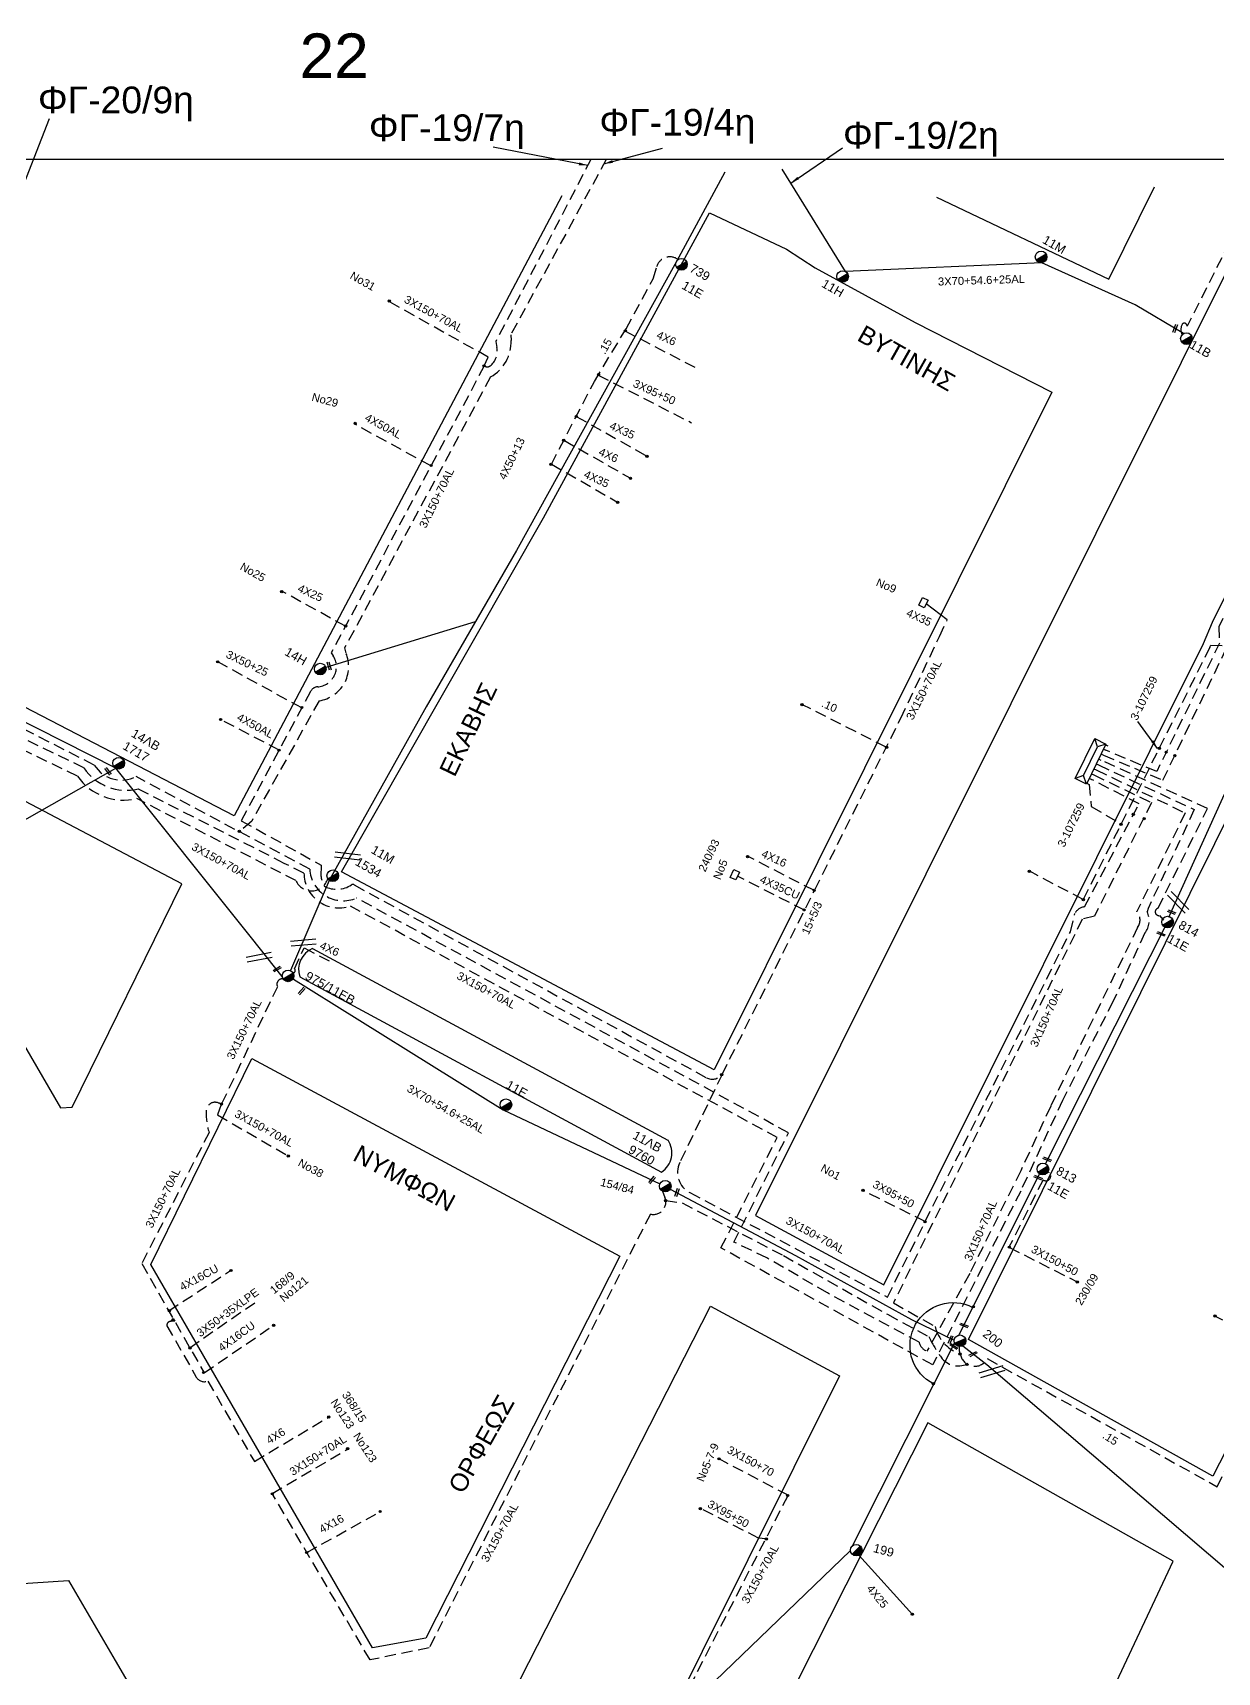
# Model space of a CAD drawing. Header units: millimetres. Extents: x 2087 to 5289, y 222 to 1137.
# Drawn here: x 2662.3 to 2795.5, y 619.2 to 803.6 of the extents above; entities that cross this region are included whole.
import ezdxf

# ---------------------------------------------------------------- set-up
doc = ezdxf.new("R2010")
doc.units = ezdxf.units.MM
doc.linetypes.add('DASHED', pattern=[19.05, 12.7, -6.35])
for name, color, linetype in [('Pillar OTE', 7, 'Continuous'), ('Άγνωστα', 7, 'Continuous'), ('Γυμνά εναέρια ΧΤ (3Φ)   4x35CU', 7, 'Continuous'), ('Γυμνά εναέρια ΧΤ και ΦΟΠ (3Φ)   4x50+16AL', 7, 'Continuous'), ('Εναέρια παροχή ΧΤ 4x16', 7, 'SYN_LINE'), ('Επιγραφές - Σχήματα', 7, 'Continuous'), ('Επιτοίχιο Κουτί', 7, 'Continuous'), ('Καλωδια ΧΤ    3Χ95+50', 7, 'DASHED'), ('Καλώδια ΧΤ   3x150+50CU', 7, 'DASHED'), ('Καλώδια ΧΤ   3x150+70 XLPE', 7, 'DASHED'), ('Καλώδια ΧΤ   3x150+70AL', 7, 'DASHED'), ('Καλώδια ΧΤ   3x150AL+50CU', 7, 'DASHED'), ('Καλώδια ΧΤ   4x50AL', 7, 'DASHED'), ('Μηχανική τομή', 7, 'Continuous'), ('Στύλος ΦΜ', 7, 'Continuous'), ('Στύλος ΦΜ @ 1', 7, 'Continuous'), ('Συνδέσεις', 7, 'Continuous'), ('Συνεστραμμένα ΧΤ   3x70+54.6+25 AL', 7, 'SYN_LINE'), ('Τομή', 7, 'Continuous'), ('Υποσταθμός πόλεως', 7, 'Continuous'), ('Υπόβαθρο ΔΕΗ', 7, 'Continuous'), ('Υπόγεια Καλώδια Δικτύου ΧΤ   .10', 7, 'DASHED'), ('Υπόγεια καλώδια Παροχών ΧΤ   .15', 7, 'DASHED'), ('Υπόγεια καλώδια Παροχών ΧΤ   4x16CU', 7, 'DASHED'), ('Υπόγεια καλώδια Παροχών ΧΤ   4x25', 7, 'DASHED'), ('Υπόγεια καλώδια Παροχών ΧΤ   4x6', 7, 'DASHED'), ('Υπόγειο καλώδιο Μέσης Τάσης 20KV', 7, 'Continuous')]:
    doc.layers.add(name, color=color, linetype=linetype)
doc.styles.add('arial', font='arial.ttf')
doc.styles.get("Standard").update_dxf_attribs({"font": 'arial.ttf'})
doc.linetypes.add('SYN_LINE', pattern='A,0.5,-0.0001,["/\\/\\/\\/",Standard,S=0.1,R=0,X=0,Y=-0.05],-0.25', length=0.7501)
doc.dimstyles.new('ISO-25', dxfattribs={"dimtxt": 2.5, "dimasz": 2.5, "dimexe": 1.25, "dimexo": 0.625, "dimtad": 1, "dimtxsty": 'Standard', "dimcen": 2.5, "dimadec": 0, "dimazin": 0, "dimtfac": 1, "dimtmove": 0, "dimatfit": 3, "dimfxl": 1, "dimarcsym": 0})

# ---------------------------------------------------------------- blocks, each defined once
blk = doc.blocks.new('ΤΟΜΗ')
at = {"layer": 'Τομή', "ltscale": 40}
for p, q in [((-5.68, 0), (5.68, 0)), ((5.68, -2.33), (-5.68, -2.33))]:
    blk.add_line(p, q, dxfattribs=at)
blk = doc.blocks.new('ΜΗΧΑΝΙΚΗ ΤΟΜΗ')
at = {"layer": 'Μηχανική τομή', "ltscale": 40}
for p, q in [((-1.89, 0.78), (1.89, 0.78)), ((1.89, 0), (-1.89, 0))]:
    blk.add_line(p, q, dxfattribs=at)
blk = doc.blocks.new('ΥΠΑΡΧΩΝ ΤΣΙΜΕΝΤΕΝΙΟΣ ΣΤΥΛΟΣ')
at = {"layer": 'Στύλος ΦΜ'}
blk.add_hatch(color=7, dxfattribs=at).paths.add_polyline_path([(-1.29, -2.28, 0.574793), (2.62, 0, 0.268822), (1.3, 2.27)])
at = {"layer": 'Στύλος ΦΜ', "color": 7}
blk.add_line((-1.29, -2.28), (1.3, 2.27), dxfattribs=at)
blk.add_circle((0, 0), 2.62, dxfattribs=at)
at = {"layer": 'Στύλος ΦΜ', "flags": 4}
for tag, p in [('ΑΡΙΘΜΟΣ', (-4.68, 8.05)), ('ΤΥΠΟΣ', (-4.91, 3.03))]:
    blk.add_attdef(tag, p, '', height=4, dxfattribs=at)
blk = doc.blocks.new('_ΣΥΝΔΕΣΗ')
at = {"layer": 'Συνδέσεις', "linetype": 'SYN_LINE', "ltscale": 40}
blk.add_hatch(color=256, dxfattribs=at).paths.add_polyline_path([(0.5, -0.01, 1), (-0.5, -0.01, 1)])
at = {"layer": 'Συνδέσεις'}
blk.add_circle((0, -0.01), 0.5, dxfattribs=at)
blk = doc.blocks.new('ΕΠΙΤΟΙΧΙΟ ΚΟΥΤΙ')
at = {"layer": 'Επιτοίχιο Κουτί', "ltscale": 40}
blk.add_lwpolyline([(-2.06, 1.35), (1.86, 1.35), (1.86, -1.39), (-2.06, -1.39)], close=True, dxfattribs=at)
blk = doc.blocks.new('ΥΠΟΣΤΑΘΜΟΣ ΠΟΛΕΩΣ 9 ΑΝΑΧΩΡΗΣΕΩΝ')
at = {"layer": 'Υποσταθμός πόλεως', "ltscale": 40}
for p, q in [((-9.63, -2.82), (-9.63, -4)), ((-7.12, -2.82), (-7.12, -4)), ((-4.84, -2.82), (-4.84, -4)), ((-2.36, -2.82), (-2.36, -4)), ((0.09, -2.82), (0.09, -4)), ((2.55, -2.82), (2.55, -4)), ((5.02, -2.82), (5.02, -4)), ((7.48, -2.82), (7.48, -4)), ((9.61, -2.82), (9.61, -4))]:
    blk.add_line(p, q, dxfattribs=at)
blk.add_lwpolyline([(-10.02, 2.82), (10.02, 2.82), (10.02, -2.82), (-10.02, -2.82)], close=True, dxfattribs=at)
for points in [[(-7.21, 0), (-10.02, 2.82)], [(-10.02, -2.82), (-7.21, 0)], [(-7.21, 0), (7.21, 0)], [(7.21, 0), (10.02, 2.82)], [(10.02, -2.82), (7.21, 0)]]:
    blk.add_lwpolyline(points, dxfattribs=at)
at = {"layer": 'Υποσταθμός πόλεως', "linetype": 'SYN_LINE', "ltscale": 40, "flags": 1}
for tag, p in [('ΜΕΤΑΣΧΗΜΑΤΙΣΜΟΣ', (10.79, 1.71)), ('ΙΣΧΥΣ', (10.77, -1.08)), ('ΑΡΙΘΜΟΣ', (10.89, -3.8))]:
    blk.add_attdef(tag, p, '', height=1.8, dxfattribs=at)

msp = doc.modelspace()

# ---------------------------------------------------------------- hatches: boundary and pattern name
at = {"layer": 'Pillar OTE', "ltscale": 40}
h = msp.add_hatch(color=256, dxfattribs=at)
h.dxf.hatch_style = 1
h.paths.add_polyline_path([(2678.1, 658.98), (2677.86, 658.64), (2678.28, 658.67)])

# ---------------------------------------------------------------- linework, layer by layer
msp.add_lwpolyline([(2678.28, 658.67), (2677.86, 658.64), (2678.1, 658.98), (2678.28, 658.67)], dxfattribs=at)
at = {"layer": 'Άγνωστα', "color": 6}
msp.add_lwpolyline([(2790.08, 704.11), (2796.15, 717.53), (2801.9, 729.52), (2810.9, 747.17)], dxfattribs=at)
at = {"layer": 'Άγνωστα', "color": 85, "linetype": 'DASHED', "ltscale": 0.1}
for points in [[(2692.57, 727.64), (2683.21, 732.77)], [(2749.11, 704.89), (2741.58, 708.72)]]:
    msp.add_lwpolyline(points, dxfattribs=at)
at = {"layer": 'Άγνωστα', "color": 2}
for points in [[(2776.21, 676.38), (2789.95, 703.56)], [(2766.42, 657.04), (2775.63, 675.35)], [(2763.57, 651.44), (2766, 656.22)]]:
    msp.add_lwpolyline(points, dxfattribs=at)
at = {"layer": 'Άγνωστα', "color": 7}
msp.add_lwpolyline([(2763.65, 651.6), (2763.24, 651.84, -0.95848), (2768.02, 660.23, 0.185194)], format="xyb", dxfattribs=at)
at = {"layer": 'Άγνωστα', "color": 2, "linetype": 'DASHED', "ltscale": 0.1}
msp.add_lwpolyline([(2744.77, 634.21), (2743.93, 634.29), (2737.4, 637.64)], dxfattribs=at)
at = {"layer": 'Γυμνά εναέρια ΧΤ και ΦΟΠ (3Φ)   4x50+16AL', "color": 133}
for points in [[(2690.38, 697.45), (2686.9, 701.78), (2671.65, 720.85), (2624.3, 744.81)], [(2630.61, 698.12), (2644.48, 705.47), (2671.65, 720.85)]]:
    msp.add_lwpolyline(points, dxfattribs=at)
at = {"layer": 'Γυμνά εναέρια ΧΤ και ΦΟΠ (3Φ)   4x50+16AL', "color": 151, "ltscale": 0.1}
msp.add_lwpolyline([(2695.66, 708.24), (2691.3, 698.1)], dxfattribs=at)
at = {"layer": 'Γυμνά εναέρια ΧΤ και ΦΟΠ (3Φ)   4x50+16AL', "color": 2}
for points in [[(2754.5, 633.42), (2763.57, 651.44)], [(2735.98, 615.28), (2754.3, 632.91)]]:
    msp.add_lwpolyline(points, dxfattribs=at)
at = {"layer": 'Εναέρια παροχή ΧΤ 4x16', "color": 85, "linetype": 'DASHED', "ltscale": 0.1}
msp.add_lwpolyline([(2750.22, 707.1), (2742.71, 710.95)], dxfattribs=at)
at = {"layer": 'Επιγραφές - Σχήματα'}
msp.add_lwpolyline([(3200.59, 789.29), (3200.59, 789.29), (2106.58, 789.29), (2106.58, 238.36), (3200.59, 238.29)], dxfattribs=at)
at = {"layer": 'Καλωδια ΧΤ    3Χ95+50', "color": 85, "linetype": 'DASHED', "ltscale": 0.1}
msp.add_lwpolyline([(2762.69, 669.88), (2755.62, 673.4)], dxfattribs=at)
at = {"layer": 'Καλώδια ΧΤ   3x150+50CU', "color": 2, "linetype": 'DASHED', "ltscale": 0.1}
msp.add_lwpolyline([(2789.51, 703.78), (2789.08, 704.28, -0.954482), (2788.88, 705.13), (2794.44, 716.33), (2782.46, 721.77)], format="xyb", dxfattribs=at)
at = {"layer": 'Καλώδια ΧΤ   3x150+70AL', "color": 5, "linetype": 'DASHED', "ltscale": 0.1}
msp.add_lwpolyline([(2695.5, 708.44, -0.700196), (2691.91, 708.22), (2674.02, 717.44, -0.305577), (2667.34, 719.96), (2653.46, 726.7, -0.154103), (2648.54, 729.65), (2624.03, 742.05, -0.437599), (2622.08, 744.17), (2608.17, 750.57, -0.456309), (2605.93, 750.32), (2585.92, 759.52, -0.186026), (2582.51, 761.48), (2573.32, 766.29), (2579.33, 777.41, -0.280642), (2581.59, 781.58), (2586.59, 790.85)], format="xyb", dxfattribs=at)
at = {"layer": 'Καλώδια ΧΤ   3x150+70AL', "color": 27, "ltscale": 0.1}
for points in [[(2726.81, 789.29), (2716.08, 769.6), (2716.11, 768.97, -0.285892), (2713.81, 764.86), (2697.39, 734.39), (2697.54, 733.8, -0.49208), (2694.53, 728.45), (2686.94, 714.91), (2685.53, 713.73)], [(2781.92, 720.67), (2791.92, 715.83), (2786.49, 704.73, -0.354042), (2786.58, 702.95), (2781.53, 692.62), (2776.8, 682.86), (2773.43, 675.58), (2767.69, 664.04), (2762.88, 655.29, -0.228439), (2761.99, 656.32), (2751.69, 661.85), (2744.89, 665.79), (2741.17, 667.57), (2747.31, 679.86), (2698.73, 706.26, -0.518115), (2693.46, 709.5), (2673.94, 719.92, -0.388949), (2669.24, 721.21), (2655.13, 728.4, -0.517607), (2651, 732.1), (2636.95, 739.35), (2640.08, 745.2), (2640.08, 745.2)]]:
    msp.add_lwpolyline(points, format="xyb", dxfattribs=at)
at = {"layer": 'Καλώδια ΧΤ   3x150+70AL', "color": 85, "ltscale": 0.1}
for points in [[(2725.08, 789.29), (2714.39, 768.84), (2714.52, 768.16, -0.279549), (2713.76, 766.1, -0.34906), (2713.1, 766.1, -0.482514)], [(2713.1, 766.1), (2695.89, 733.83), (2696.1, 733.51, -0.573181), (2694.36, 730.01, 0.268625), (2693.56, 729.48), (2685.76, 714.96), (2694.75, 709.96), (2694.77, 709.51, 0.196386), (2695.12, 707.58, 0.269713), (2698.16, 707.74, -0.393635), (2698.47, 707.73), (2738.1, 686.05, 0.372938), (2739.84, 686.43), (2750.27, 707.19), (2759.94, 726.47), (2764.29, 735.67), (2765.17, 737.53)], [(2739.84, 686.43), (2735.09, 676.51, 0.403958), (2736.22, 673.13), (2758.43, 661.38), (2779.01, 702.47), (2779.52, 704.52, -0.259537), (2780.62, 705.27), (2786.74, 716.85), (2781.4, 719.6)]]:
    msp.add_lwpolyline(points, format="xyb", dxfattribs=at)
at = {"layer": 'Καλώδια ΧΤ   3x150+70AL', "color": 30, "ltscale": 0.1}
msp.add_lwpolyline([(2782.73, 722.33), (2789.42, 719.51), (2796.96, 735.15), (2796.76, 736.36), (2803.6, 751.21), (2809.06, 761.62), (2814.62, 772.87), (2818.84, 781.39), (2821.35, 786.7)], dxfattribs=at)
at = {"layer": 'Καλώδια ΧΤ   3x150+70AL', "color": 62, "ltscale": 0.1}
msp.add_lwpolyline([(2820.29, 786.72), (2802.79, 751.41), (2795.71, 736.77), (2795.78, 734.92), (2788.72, 720.48), (2783, 722.88)], dxfattribs=at)
at = {"layer": 'Καλώδια ΧΤ   3x150+70AL', "color": 85, "ltscale": 0.1}
msp.add_lwpolyline([(2713.1, 766.1), (2713.55, 767.08), (2702.5, 773.26)], dxfattribs=at)
at = {"layer": 'Καλώδια ΧΤ   3x150+70AL', "color": 1, "ltscale": 0.1}
msp.add_lwpolyline([(2782.19, 721.22), (2792.95, 716.2), (2787.76, 705.09), (2787.66, 704.69, -0.283324), (2787.4, 702.34), (2783.82, 694.65), (2778.12, 683.51), (2773.43, 673.31), (2763.53, 653.76), (2739.72, 666.92), (2746.05, 679.33), (2698.01, 705.37, -0.515066), (2692.82, 709.07), (2690.6, 710.16), (2674.17, 718.53, -0.309705), (2668.07, 720.89), (2654.07, 727.69, -0.256701), (2649.39, 730.82), (2649.39, 730.82), (2636.24, 737.47, -0.273468), (2634.81, 737.73), (2624.76, 742.82, 0.497257), (2625.7, 747.35)], format="xyb", dxfattribs=at)
at = {"layer": 'Καλώδια ΧΤ   3x150+70AL', "color": 151, "ltscale": 0.1}
for points in [[(2781.65, 720.11), (2788.14, 716.99), (2781.72, 704.23), (2780.35, 703.87), (2759.12, 660.75), (2763.8, 658.07), (2763.9, 657.76, 0.240038), (2766.61, 655.02, 0.161347)], [(2690.48, 697.16, 0.611893), (2689.83, 696.29), (2683.52, 683.05)], [(2683.52, 683.05), (2683.27, 683.18, 0.547726), (2681.83, 682.35, 0.089831), (2682.15, 679.91), (2674.58, 665.16), (2681.58, 652.88)], [(2733.14, 673.29), (2733.42, 672.59, -0.613037), (2731.78, 670.72), (2706.89, 621.94), (2700.25, 620.59), (2689.24, 639.3)], [(2733.51, 672.24), (2735.34, 671.98), (2746.74, 666.07), (2758.45, 659.45), (2763.08, 656.95), (2763.27, 656.59, 0.043307), (2764.48, 654.62, 0.347247), (2767.39, 653.85, 1726.119229)], [(2766.61, 655.02), (2766.73, 654.68, 0.65918), (2769.66, 654.47), (2795.53, 640.06), (2802.9, 655.22), (2795.27, 659.26)]]:
    msp.add_lwpolyline(points, format="xyb", dxfattribs=at)
for points in [[(2683.52, 683.05), (2683.08, 681.87), (2691.1, 677.23)], [(2689.24, 639.3), (2697.77, 644.32)]]:
    msp.add_lwpolyline(points, dxfattribs=at)
at = {"layer": 'Καλώδια ΧΤ   3x150+70AL', "color": 2, "ltscale": 0.1}
msp.add_lwpolyline([(2747.28, 639.1), (2739.44, 643.23)], dxfattribs=at)
msp.add_lwpolyline([(2735.65, 616.02), (2735.9, 616.16, 0.383121), (2736.22, 617.03, -0.193571), (2736.22, 617.61), (2747.28, 639.1)], format="xyb", dxfattribs=at)
at = {"layer": 'Καλώδια ΧΤ   3x150+70AL', "color": 151, "ltscale": 0.1}
msp.add_arc((2767.99, 655.61), 1.5, 171.6665, 203.0256, dxfattribs=at)
at = {"layer": 'Καλώδια ΧΤ   3x150AL+50CU', "color": 30, "linetype": 'DASHED', "ltscale": 0.1}
msp.add_lwpolyline([(2800.32, 786.77), (2792.16, 770.57), (2792.11, 770.71, 0.660331), (2791.57, 770.74, 0.23849), (2791.58, 769.6, -0.0567)], format="xyb", dxfattribs=at)
at = {"layer": 'Καλώδια ΧΤ   3x150AL+50CU', "color": 6, "linetype": 'DASHED', "ltscale": 0.1}
for points in [[(2781.12, 719.04), (2781.37, 716.54), (2784.67, 714.61)], [(2780.45, 706.08), (2774.46, 709.28)]]:
    msp.add_lwpolyline(points, dxfattribs=at)
at = {"layer": 'Καλώδια ΧΤ   3x150AL+50CU', "color": 2, "linetype": 'DASHED', "ltscale": 0.1}
msp.add_lwpolyline([(2776.49, 675.47), (2776.64, 675.4, -0.945162), (2775.94, 674.57), (2772.11, 666.99), (2779.78, 663.09)], format="xyb", dxfattribs=at)
at = {"layer": 'Καλώδια ΧΤ   4x50AL', "color": 85, "ltscale": 0.1}
for points in [[(2707.1, 754.85), (2698.45, 759.59)], [(2690.02, 722.89), (2683.28, 726.41)]]:
    msp.add_lwpolyline(points, dxfattribs=at)
at = {"layer": 'Συνεστραμμένα ΧΤ   3x70+54.6+25 AL', "color": 30, "ltscale": 10}
msp.add_lwpolyline([(2791.74, 769.73), (2786.29, 772.98), (2775.8, 777.69), (2753.73, 776.72), (2746.6, 788.21)], dxfattribs=at)
at = {"layer": 'Συνεστραμμένα ΧΤ   3x70+54.6+25 AL', "color": 151, "linetype": 'SYN_LINE', "ltscale": 10}
msp.add_lwpolyline([(2691.03, 697.5), (2715.21, 682.45), (2732.86, 674.14)], dxfattribs=at)
at = {"layer": 'Συνεστραμμένα ΧΤ   3x70+54.6+25 AL', "color": 173, "ltscale": 10}
msp.add_lwpolyline([(2766.92, 655.9), (2769.63, 653.81), (2784.46, 641.14), (2802.06, 626.12)], dxfattribs=at)
at = {"layer": 'Υπόβαθρο ΔΕΗ'}
for points in [[(2801.03, 785.65), (2743.6, 670.58), (2758.05, 662.77), (2793.99, 734.87), (2794.98, 737.29), (2818.76, 784.97), (2816.77, 785.49)], [(2763.96, 785.08), (2783.34, 775.84), (2788.46, 786.23)], [(2721.82, 785.21), (2684.95, 715.52), (2637.77, 739.99), (2661.46, 784.66)], [(2738.42, 783.31), (2747.07, 779.22), (2750.31, 777.11), (2761.56, 770.98), (2776.93, 763.16), (2750.62, 710.34), (2738.96, 686.96), (2697.05, 709.22), (2719.76, 749.01), (2738.42, 783.31)], [(2828.53, 779.32), (2840.78, 771.65), (2856.21, 762.23), (2838, 725.36), (2833.97, 717.22), (2795.05, 641.25), (2767.56, 656.63), (2828.53, 779.32)], [(2665.43, 682.67), (2666.76, 682.76), (2679.07, 707.86), (2641.66, 727.54), (2639.6, 727.07), (2665.43, 682.67)], [(2693.79, 700.59), (2733.76, 679.03)], [(2692.34, 697.39), (2733.02, 675.45)], [(2706.52, 623.05), (2700.51, 621.96), (2675.58, 665.05), (2686.96, 688.23), (2728.33, 665.99), (2706.52, 623.05)], [(2738.54, 660.38), (2753.03, 652.55), (2722.14, 590.55), (2716.32, 590.5), (2709.37, 603.17), (2738.54, 660.38)], [(2790.56, 631.69), (2763, 647.24), (2726.09, 574.22), (2733.44, 559.58), (2750.75, 551.62), (2757.37, 564.53), (2764.92, 578.9), (2776.1, 600.88), (2790.56, 631.69)], [(2657.71, 628.97), (2666.35, 629.51), (2690.76, 587.67), (2683.5, 574.74), (2642.38, 595.72), (2657.71, 628.97)]]:
    msp.add_lwpolyline(points, dxfattribs=at)
for centre, radius, start, end in [((2694.79, 698.21), 2.58, 112.6725, 198.589), ((2731.63, 677.6), 2.57, 302.8591, 33.7818)]:
    msp.add_arc(centre, radius, start, end, dxfattribs=at)
at = {"layer": 'Υπόγεια Καλώδια Δικτύου ΧΤ   .10', "color": 85, "ltscale": 0.1}
msp.add_lwpolyline([(2758.3, 723.21), (2748.9, 728)], dxfattribs=at)
at = {"layer": 'Υπόγεια καλώδια Παροχών ΧΤ   .15', "color": 30, "ltscale": 0.1}
msp.add_lwpolyline([(2720.65, 755.06), (2725.48, 764.35), (2729.05, 770.26), (2732.1, 775.9), (2732.48, 777.23, -0.507107), (2734.84, 778.1, 1.858663)], format="xyb", dxfattribs=at)
at = {"layer": 'Υπόγεια καλώδια Παροχών ΧΤ   .15', "color": 6, "ltscale": 0.1}
msp.add_lwpolyline([(2794.71, 734.46), (2794.82, 734.68), (2803.18, 734.6), (2809.38, 746.99, -0.306352), (2810.88, 747.83)], format="xyb", dxfattribs=at)
msp.add_lwpolyline([(2794.71, 734.46), (2780.45, 706.08)], dxfattribs=at)
at = {"layer": 'Υπόγεια καλώδια Παροχών ΧΤ   4x16CU', "color": 151, "ltscale": 0.1}
for points in [[(2677.61, 659.85), (2684.68, 664.44)], [(2681.58, 652.88), (2689.45, 658.25)]]:
    msp.add_lwpolyline(points, dxfattribs=at)
at = {"layer": 'Υπόγεια καλώδια Παροχών ΧΤ   4x16CU', "color": 151, "linetype": 'DASHED', "ltscale": 0.1}
msp.add_lwpolyline([(2693.14, 632.67), (2701.39, 637.26)], dxfattribs=at)
at = {"layer": 'Υπόγεια καλώδια Παροχών ΧΤ   4x25', "color": 85, "ltscale": 0.1}
msp.add_lwpolyline([(2697.49, 736.83), (2690.33, 740.77)], dxfattribs=at)
at = {"layer": 'Υπόγεια καλώδια Παροχών ΧΤ   4x25', "color": 2, "linetype": 'SYN_LINE', "ltscale": 10}
msp.add_lwpolyline([(2755.24, 632.35), (2761.25, 625.7)], dxfattribs=at)
at = {"layer": 'Υπόγεια καλώδια Παροχών ΧΤ   4x6', "color": 30, "ltscale": 0.1}
for points in [[(2728.91, 770.04), (2737.27, 765.69)], [(2722.04, 757.74), (2729.54, 753.47)]]:
    msp.add_lwpolyline(points, dxfattribs=at)
at = {"layer": 'Υπόγεια καλώδια Παροχών ΧΤ   4x6', "color": 151, "linetype": 'DASHED', "ltscale": 0.1}
for points in [[(2691.58, 697.87, 0.750553), (2691.76, 698.29), (2692.86, 700.67), (2695.77, 699.13)], [(2677.86, 658.64, 0.51289), (2677.41, 658.17), (2680.71, 652.39, 0.376467), (2682.01, 651.95), (2687.24, 642.91), (2695.61, 647.9)]]:
    msp.add_lwpolyline(points, format="xyb", dxfattribs=at)
at = {"layer": 'Υπόγειο καλώδιο Μέσης Τάσης 20KV', "color": 30}
for points in [[(2740.17, 787.87), (2734.7, 777.85), (2716.73, 745.33), (2706.58, 727.77), (2695.7, 708.32)], [(2712.09, 737.3), (2695.28, 732.2)]]:
    msp.add_lwpolyline(points, dxfattribs=at)
at = {"layer": 'Υπόγειο καλώδιο Μέσης Τάσης 20KV', "color": 30, "linetype": 'DASHED', "ltscale": 0.1}
for points in [[(2725.91, 765.07), (2736.39, 759.71)], [(2723.44, 760.42), (2731.47, 755.91)], [(2720.65, 755.06), (2728.19, 750.71)]]:
    msp.add_lwpolyline(points, dxfattribs=at)
at = {"layer": 'Υπόγειο καλώδιο Μέσης Τάσης 20KV', "color": 85}
msp.add_lwpolyline([(2765.17, 737.53), (2762.8, 739.35)], dxfattribs=at)
at = {"layer": 'Υπόγειο καλώδιο Μέσης Τάσης 20KV', "color": 62, "linetype": 'SYN_LINE', "ltscale": 10}
msp.add_lwpolyline([(2734.02, 673.53), (2748.11, 666.06), (2761.16, 658.85), (2765.95, 656.56)], dxfattribs=at)
at = {"layer": 'Υπόγειο καλώδιο Μέσης Τάσης 20KV', "color": 151, "linetype": 'DASHED', "ltscale": 0.1}
msp.add_lwpolyline([(2679.97, 655.7), (2687.66, 661.02)], dxfattribs=at)

# ---------------------------------------------------------------- block references
at = {"layer": 'Επιτοίχιο Κουτί', "xscale": 0.2499999999998876, "yscale": 0.2499999999998876, "zscale": 0.2499999999998876, "rotation": 64.79345250188207}
for p in [(2762.49, 739.5), (2741.28, 708.91)]:
    msp.add_blockref('ΕΠΙΤΟΙΧΙΟ ΚΟΥΤΙ', p, dxfattribs=at)
at = {"layer": 'Μηχανική τομή'}
for p, xscale, yscale, zscale, rotation in [((2790.71, 770.34), 0.2499999999999994, 0.2499999999999994, 0.2499999999999994, 248.706361095047), ((2695.57, 732.32), 0.2499999999999994, 0.2499999999999994, 0.2499999999999994, 287.0660809887005), ((2670.69, 720.46), 0.2499999999999993, 0.2499999999999993, 0.2499999999999993, 305.8903610881165), ((2790.44, 704.77), 0.2499999999999994, 0.2499999999999994, 0.2499999999999994, 158.706361095047), ((2789.25, 702.31), 0.2499999999999994, 0.2499999999999994, 0.2499999999999994, 158.706361095047), ((2689.75, 698.36), 0.2499999999999994, 0.2499999999999994, 0.2499999999999994, 210.2085646928509), ((2692.49, 695.87), 0.2499999999999994, 0.2499999999999994, 0.2499999999999994, 228.5542160252071), ((2776.44, 676.96), 0.2499999999999993, 0.2499999999999993, 0.2499999999999993, 157.1950295817195), ((2731.9, 674.62), 0.2499999999999994, 0.2499999999999994, 0.2499999999999994, 228.5542160252071), ((2775.43, 674.91), 0.2499999999999993, 0.2499999999999993, 0.2499999999999993, 157.1950295817195), ((2734.68, 673.19), 0.2499999999999994, 0.2499999999999994, 0.2499999999999994, 249.6619914202982), ((2767.11, 658.29), 0.2499999999999993, 0.2499999999999993, 0.2499999999999993, 157.1950295817195), ((2765.46, 656.63), 0.2499999999999994, 0.2499999999999994, 0.2499999999999994, 248.706361095047), ((2765.84, 655.75), 0.2499999999999994, 0.2499999999999994, 0.2499999999999994, 325.3610260370709), ((2768.03, 655.07), 0.2499999999999994, 0.2499999999999994, 0.2499999999999994, 206.3892905738063)]:
    msp.add_blockref('ΜΗΧΑΝΙΚΗ ΤΟΜΗ', p, dxfattribs=dict(at, xscale=xscale, yscale=yscale, zscale=zscale, rotation=rotation))
at = {"layer": 'Στύλος ΦΜ @ 1', "ltscale": 40}
ref = msp.add_blockref('ΥΠΑΡΧΩΝ ΤΣΙΜΕΝΤΕΝΙΟΣ ΣΤΥΛΟΣ', (2775.72, 778.35), dxfattribs=dict(at, xscale=0.2499999999999999, yscale=0.2499999999999999, zscale=0.2499999999999999, rotation=330.1757056746846))
ref.add_attrib('ΤΥΠΟΣ', '11M', (2775.78, 779.98), dxfattribs={"layer": 'Στύλος ΦΜ', "height": 1, "rotation": 330.1757, "flags": 4})
ref = msp.add_blockref('ΥΠΑΡΧΩΝ ΤΣΙΜΕΝΤΕΝΙΟΣ ΣΤΥΛΟΣ', (2735.27, 777.52), dxfattribs=dict(at, xscale=0.2499999999999999, yscale=0.2499999999999999, zscale=0.2499999999999999, rotation=330.1757056746846))
ref.add_attrib('ΤΥΠΟΣ', '739', (2736.09, 776.76), dxfattribs={"layer": 'Στύλος ΦΜ', "height": 1, "rotation": 330.1757, "flags": 4})
ref.add_attrib('ΑΡΙΘΜΟΣ', '11E', (2735.21, 774.85), dxfattribs={"layer": 'Στύλος ΦΜ', "height": 1, "rotation": 330.1757, "flags": 4})
ref = msp.add_blockref('ΥΠΑΡΧΩΝ ΤΣΙΜΕΝΤΕΝΙΟΣ ΣΤΥΛΟΣ', (2753.4, 776.15), dxfattribs=dict(at, xscale=0.2499999999999999, yscale=0.2499999999999999, zscale=0.2499999999999999, rotation=330.1757056746846))
ref.add_attrib('ΤΥΠΟΣ', '11H', (2750.94, 775.05), dxfattribs={"layer": 'Στύλος ΦΜ', "height": 1, "rotation": 330.1757, "flags": 4})
ref = msp.add_blockref('ΥΠΑΡΧΩΝ ΤΣΙΜΕΝΤΕΝΙΟΣ ΣΤΥΛΟΣ', (2792.07, 769.16), dxfattribs=dict(at, xscale=0.2499999999999999, yscale=0.2499999999999999, zscale=0.2499999999999999, rotation=330.1757056746846))
ref.add_attrib('ΤΥΠΟΣ', '11B', (2792.32, 768.19), dxfattribs={"layer": 'Στύλος ΦΜ', "height": 1, "rotation": 330.1757, "flags": 4})
ref = msp.add_blockref('ΥΠΑΡΧΩΝ ΤΣΙΜΕΝΤΕΝΙΟΣ ΣΤΥΛΟΣ', (2694.65, 732.01), dxfattribs=dict(at, xscale=0.2499999999999999, yscale=0.2499999999999999, zscale=0.2499999999999999, rotation=330.1757056746846))
ref.add_attrib('ΤΥΠΟΣ', '14H', (2690.55, 733.65), dxfattribs={"layer": 'Στύλος ΦΜ', "height": 1, "rotation": 330.1757, "flags": 4})
ref = msp.add_blockref('ΥΠΑΡΧΩΝ ΤΣΙΜΕΝΤΕΝΙΟΣ ΣΤΥΛΟΣ', (2671.98, 721.42), dxfattribs=dict(at, xscale=0.2499999999999999, yscale=0.2499999999999999, zscale=0.2499999999999999, rotation=330.1757056746846))
ref.add_attrib('ΤΥΠΟΣ', '14ΛB', (2673.3, 724.47), dxfattribs={"layer": 'Στύλος ΦΜ', "height": 1, "rotation": 330.1757, "flags": 4})
ref.add_attrib('ΑΡΙΘΜΟΣ', '1717', (2672.34, 723.07), dxfattribs={"layer": 'Στύλος ΦΜ', "height": 1, "rotation": 330.1757, "flags": 4})
ref = msp.add_blockref('ΥΠΑΡΧΩΝ ΤΣΙΜΕΝΤΕΝΙΟΣ ΣΤΥΛΟΣ', (2696.06, 708.77), dxfattribs=dict(at, xscale=0.2499999999999999, yscale=0.2499999999999999, zscale=0.2499999999999999, rotation=330.1757056746846))
ref.add_attrib('ΤΥΠΟΣ', '11Μ', (2700.27, 711.39), dxfattribs={"layer": 'Στύλος ΦΜ', "height": 1, "rotation": 330.1757, "flags": 4})
ref.add_attrib('ΑΡΙΘΜΟΣ', '1534', (2698.48, 710.04), dxfattribs={"layer": 'Στύλος ΦΜ', "height": 1, "rotation": 330.1757, "flags": 4})
ref = msp.add_blockref('ΥΠΑΡΧΩΝ ΤΣΙΜΕΝΤΕΝΙΟΣ ΣΤΥΛΟΣ', (2789.94, 703.56), dxfattribs=dict(at, xscale=0.2499999999999997, yscale=0.2499999999999997, zscale=0.2499999999999997, rotation=331.0369859136696))
ref.add_attrib('ΤΥΠΟΣ', '814', (2791.07, 702.92), dxfattribs={"layer": 'Στύλος ΦΜ', "height": 1, "rotation": 331.037, "flags": 4})
ref.add_attrib('ΑΡΙΘΜΟΣ', '11E', (2789.8, 701.38), dxfattribs={"layer": 'Στύλος ΦΜ', "height": 1, "rotation": 331.037, "flags": 4})
ref = msp.add_blockref('ΥΠΑΡΧΩΝ ΤΣΙΜΕΝΤΕΝΙΟΣ ΣΤΥΛΟΣ', (2691.03, 697.51), dxfattribs=dict(at, xscale=0.2499999999999997, yscale=0.2499999999999997, zscale=0.2499999999999997, rotation=331.0369859136696))
ref.add_attrib('ΑΡΙΘΜΟΣ', '975/11EB', (2692.85, 697.2), dxfattribs={"layer": 'Στύλος ΦΜ', "height": 1, "rotation": 331.037, "flags": 4})
ref = msp.add_blockref('ΥΠΑΡΧΩΝ ΤΣΙΜΕΝΤΕΝΙΟΣ ΣΤΥΛΟΣ', (2715.53, 683.02), dxfattribs=dict(at, xscale=0.2499999999999997, yscale=0.2499999999999997, zscale=0.2499999999999997, rotation=331.0369859136696))
ref.add_attrib('ΑΡΙΘΜΟΣ', '11E', (2715.43, 684.95), dxfattribs={"layer": 'Στύλος ΦΜ', "height": 1, "rotation": 331.037, "flags": 4})
ref = msp.add_blockref('ΥΠΑΡΧΩΝ ΤΣΙΜΕΝΤΕΝΙΟΣ ΣΤΥΛΟΣ', (2733.45, 673.86), dxfattribs=dict(at, xscale=0.2499999999999997, yscale=0.2499999999999997, zscale=0.2499999999999997, rotation=331.0369859136696))
ref.add_attrib('ΤΥΠΟΣ', '11ΛB', (2729.7, 679.27), dxfattribs={"layer": 'Στύλος ΦΜ', "height": 1, "rotation": 331.037, "flags": 4})
ref.add_attrib('ΑΡΙΘΜΟΣ', '9760', (2729.2, 677.68), dxfattribs={"layer": 'Στύλος ΦΜ', "height": 1, "rotation": 331.037, "flags": 4})
ref = msp.add_blockref('ΥΠΑΡΧΩΝ ΤΣΙΜΕΝΤΕΝΙΟΣ ΣΤΥΛΟΣ', (2775.92, 675.79), dxfattribs=dict(at, xscale=0.2499999999999997, yscale=0.2499999999999997, zscale=0.2499999999999997, rotation=331.0369859136696))
ref.add_attrib('ΤΥΠΟΣ', '813', (2777.31, 675.27), dxfattribs={"layer": 'Στύλος ΦΜ', "height": 1, "rotation": 331.037, "flags": 4})
ref.add_attrib('ΑΡΙΘΜΟΣ', '11E', (2776.33, 673.57), dxfattribs={"layer": 'Στύλος ΦΜ', "height": 1, "rotation": 331.037, "flags": 4})
ref = msp.add_blockref('ΥΠΑΡΧΩΝ ΤΣΙΜΕΝΤΕΝΙΟΣ ΣΤΥΛΟΣ', (2766.6, 656.47), dxfattribs=dict(at, xscale=0.2499999999999999, yscale=0.2499999999999999, zscale=0.2499999999999999, rotation=322.0815134333027))
ref.add_attrib('ΤΥΠΟΣ', '200', (2769.07, 657.06), dxfattribs={"layer": 'Στύλος ΦΜ', "height": 1, "rotation": 322.0815, "flags": 4})
ref = msp.add_blockref('ΥΠΑΡΧΩΝ ΤΣΙΜΕΝΤΕΝΙΟΣ ΣΤΥΛΟΣ', (2754.93, 632.93), dxfattribs=dict(at, xscale=0.25, yscale=0.25, zscale=0.25, rotation=344.9460445734524))
ref.add_attrib('ΤΥΠΟΣ', '199', (2756.76, 632.74), dxfattribs={"layer": 'Στύλος ΦΜ', "height": 1, "rotation": 344.946, "flags": 4})
at = {"layer": 'Συνδέσεις', "xscale": 0.25, "yscale": 0.25, "zscale": 0.25}
for p in [(2702.41, 773.39), (2728.95, 770.04), (2713.06, 766.11), (2725.95, 765.13), (2698.58, 759.63), (2723.44, 760.41), (2722.03, 757.74), (2731.39, 755.93), (2707.12, 754.9), (2720.61, 755.04), (2729.54, 753.46), (2728.09, 750.76), (2690.32, 740.71), (2697.52, 736.84), (2683.12, 732.82), (2683.45, 726.34), (2692.58, 727.69), (2748.83, 728), (2690.01, 722.89), (2758.35, 723.22), (2789.02, 723.09), (2789.79, 722.66), (2790.76, 722.28), (2786.09, 715.68), (2787.31, 715.19), (2685.55, 713.76), (2784.72, 714.56), (2742.72, 710.92), (2774.41, 709.26), (2750.2, 707.13), (2780.48, 706.09), (2749.07, 704.93), (2739.79, 686.4), (2683.54, 683.09), (2691.05, 677.26), (2755.69, 673.39), (2733.5, 672.24), (2762.67, 669.85), (2772.15, 667), (2684.61, 664.38), (2779.79, 663.09), (2677.67, 659.86), (2768.09, 660.29), (2689.4, 658.21), (2795.28, 659.26), (2679.99, 655.67), (2766.59, 655), (2681.52, 652.91), (2767.37, 653.82), (2763.61, 651.65), (2695.61, 647.9), (2697.73, 644.34), (2739.5, 643.2), (2689.27, 639.27), (2747.23, 639.08), (2701.39, 637.28), (2737.4, 637.6), (2744.82, 634.18), (2693.13, 632.67), (2761.25, 625.73)]:
    msp.add_blockref('_ΣΥΝΔΕΣΗ', p, dxfattribs=at)
at = {"layer": 'Τομή'}
for p, xscale, yscale, zscale, rotation in [((2697.75, 711.27), 0.2499999999999999, 0.2499999999999999, 0.2499999999999999, 353.1011655766281), ((2791.33, 705.97), 0.2499999999999998, 0.2499999999999998, 0.2499999999999998, 314.4487626476372), ((2692.73, 701.54), 0.2499999999999999, 0.2499999999999999, 0.2499999999999999, 4.599858160841587), ((2687.73, 699.89), 0.2499999999999999, 0.2499999999999999, 0.2499999999999999, 11.02323418919007), ((2770.11, 653.27), 0.2499999999999999, 0.2499999999999999, 0.2499999999999999, 16.97404480824278)]:
    msp.add_blockref('ΤΟΜΗ', p, dxfattribs=dict(at, xscale=xscale, yscale=yscale, zscale=zscale, rotation=rotation))
at = {"layer": 'Υποσταθμός πόλεως', "xscale": 0.2500000000002151, "yscale": 0.2500000000002151, "zscale": 0.2500000000002151, "rotation": 63.91216002192271}
msp.add_blockref('ΥΠΟΣΤΑΘΜΟΣ ΠΟΛΕΩΣ 9 ΑΝΑΧΩΡΗΣΕΩΝ', (2781.28, 721.64), dxfattribs=at)

# ---------------------------------------------------------------- texts
at = {"ltscale": 40, "insert": (2692.33, 803.48), "char_height": 5, "width": 21.1415, "attachment_point": 1, "style": 'arial'}
msp.add_mtext('22', dxfattribs=at)
at = {"layer": 'Άγνωστα', "ltscale": 40, "char_height": 0.9, "attachment_point": 1, "style": 'arial'}
for s, insert, width, rotation in [('Νο31', (2698.35, 776.76), 69.1904, 330.5769), ('3X95+50', (2730.11, 764.62), 68.5625, 335.4857), ('Νο29', (2693.85, 763.08), 69.1904, 345.1238), ('4X35', (2727.47, 759.87), 68.5625, 335.4857), ('4X50+13', (2714.66, 753.61), 69.1904, 63.8674), ('4X35', (2724.58, 754.41), 68.5625, 335.4857), ('Νο25', (2685.99, 744.04), 69.1904, 330.5769), ('\\pt15.3;Νο9', (2757.42, 742.24), 68.5625, 337.419), ('4X35', (2760.85, 738.83), 68.5625, 335.4857), ('3X50+25', (2684.35, 734.16), 68.5625, 334.33), ('3-107259', (2785.71, 726.55), 69.1904, 63.8674), ('3-107259', (2777.52, 712.29), 69.1904, 63.8674), ('240/93', (2737.13, 709.51), 68.5625, 64.5216), ('Νο5', (2738.81, 708.57), 68.5625, 68.1841), ('15+5/3', (2748.75, 702.42), 68.5625, 66.2608), ('Νο38', (2692.49, 677), 69.1904, 331.4846), ('Νο1', (2751.27, 676.39), 69.1904, 331.4846), ('154/84', (2726.31, 674.79), 69.1904, 345.5592), ('3X95+50', (2757.12, 674.58), 69.1904, 331.4846), ('3X150+50', (2774.94, 667.28), 69.1904, 331.4846), ('168/9', (2688.88, 662.37), 69.1904, 39.1602), ('230/09', (2779.49, 660.84), 69.1904, 59.3879), ('3X50+35XLPE', (2680.63, 657.58), 69.1904, 36.1701), ('Νο121', (2689.97, 661.47), 69.1904, 39.1602), ('4X16CU', (2683.06, 655.93), 69.1904, 36.1701), ('368/15', (2697.8, 650.9), 69.1904, 303.2968), ('Νο123', (2696.52, 650.06), 69.1904, 303.2968), ('4X6', (2688.45, 645.58), 69.1904, 31.5464), ('Νο123', (2699.06, 646.27), 69.1904, 303.2968), ('Νο5-7-9', (2736.93, 640.89), 69.1904, 67.1597), ('3X95+50', (2738.54, 638.62), 69.1904, 331.4846)]:
    msp.add_mtext(s, dxfattribs=dict(at, insert=insert, width=width, rotation=rotation))
at = {"layer": 'Γυμνά εναέρια ΧΤ (3Φ)   4x35CU', "ltscale": 40, "insert": (2744.37, 708.86), "char_height": 0.9, "width": 68.5625, "attachment_point": 1, "rotation": 335.4857, "style": 'arial'}
msp.add_mtext('4X35CU', dxfattribs=at)
at = {"layer": 'Εναέρια παροχή ΧΤ 4x16', "ltscale": 40, "char_height": 0.9, "attachment_point": 1, "style": 'arial'}
for insert, width, rotation in [((2744.55, 711.74), 68.5625, 335.4857), ((2694.41, 635.59), 69.1904, 28.713)]:
    msp.add_mtext('4X16', dxfattribs=dict(at, insert=insert, width=width, rotation=rotation))
at = {"layer": 'Επιγραφές - Σχήματα', "ltscale": 40, "char_height": 3, "width": 21.1415, "attachment_point": 1, "style": 'arial'}
for s, insert in [('ΦΓ-20/9η', (2662.9, 797.51)), ('ΦΓ-19/4η', (2726.05, 794.99)), ('ΦΓ-19/7η', (2700.12, 794.38)), ('ΦΓ-19/2η', (2753.44, 793.53))]:
    msp.add_mtext(s, dxfattribs=dict(at, insert=insert))
at = {"layer": 'Επιγραφές - Σχήματα', "ltscale": 40, "char_height": 2, "width": 21.1415, "attachment_point": 1, "style": 'arial'}
for s, insert, rotation in [('ΒΥΤΙΝΗΣ', (2755.88, 770.78), 330.5683), ('EKABHΣ', (2707.96, 720.63), 64.2606), ('NYM{\\fArial|b0|i0|c204|p34;Ф}ΩN', (2699.13, 678.6), 331.5699), ('OP{\\fArial|b0|i0|c204|p34;Ф}EΩ{\\H1.0833x;Σ}', (2708.81, 640.21), 60.6159)]:
    msp.add_mtext(s, dxfattribs=dict(at, insert=insert, rotation=rotation))
at = {"layer": 'Καλώδια ΧΤ   3x150+70 XLPE', "ltscale": 40, "insert": (2740.74, 644.72), "char_height": 0.9, "width": 69.1904, "attachment_point": 1, "rotation": 331.4846, "style": 'arial'}
msp.add_mtext('3X150+70', dxfattribs=at)
at = {"layer": 'Καλώδια ΧΤ   3x150+70AL', "ltscale": 40, "char_height": 0.9, "width": 69.1904, "attachment_point": 1, "style": 'arial'}
for insert, rotation in [((2704.42, 774.08), 331.4846), ((2705.72, 748.16), 63.8674), ((2760.49, 726.6), 63.1262), ((2680.52, 712.54), 331.4846), ((2710.34, 698.03), 331.4846), ((2774.44, 689.77), 66.1461), ((2684.08, 688.42), 63.8674), ((2685.35, 682.51), 331.4846), ((2674.94, 669.45), 63.8674), ((2767.03, 665.72), 66.1461), ((2747.35, 670.49), 331.4846), ((2691.08, 642.02), 32.5793), ((2712.69, 631.92), 61.339), ((2741.98, 627.26), 61.339)]:
    msp.add_mtext('3X150+70AL', dxfattribs=dict(at, insert=insert, rotation=rotation))
at = {"layer": 'Καλώδια ΧΤ   4x50AL', "ltscale": 40, "char_height": 0.9, "width": 69.1904, "attachment_point": 1, "rotation": 331.4846, "style": 'arial'}
for insert in [(2700, 760.79), (2685.61, 727.1)]:
    msp.add_mtext('4X50AL', dxfattribs=dict(at, insert=insert))
at = {"layer": 'Συνεστραμμένα ΧΤ   3x70+54.6+25 AL', "ltscale": 40, "char_height": 0.9, "attachment_point": 1, "style": 'arial'}
for insert, width, rotation in [((2764.11, 776.03), 68.5625, 1.8312), ((2704.76, 685.35), 69.1904, 330.3926)]:
    msp.add_mtext('3X70+54.6+25AL', dxfattribs=dict(at, insert=insert, width=width, rotation=rotation))
at = {"layer": 'Υπόγεια Καλώδια Δικτύου ΧΤ   .10', "ltscale": 40, "insert": (2751.31, 728.64), "char_height": 0.9, "width": 68.5625, "attachment_point": 1, "rotation": 335.4857, "style": 'arial'}
msp.add_mtext('.10', dxfattribs=at)
at = {"layer": 'Υπόγεια καλώδια Παροχών ΧΤ   .15', "ltscale": 40, "char_height": 0.9, "attachment_point": 1, "style": 'arial'}
for insert, width, rotation in [((2725.88, 767.77), 68.5625, 60.2843), ((2783.02, 646.36), 67.6025, 327.4532)]:
    msp.add_mtext('.15', dxfattribs=dict(at, insert=insert, width=width, rotation=rotation))
at = {"layer": 'Υπόγεια καλώδια Παροχών ΧΤ   4x16CU', "ltscale": 40, "insert": (2678.71, 662.84), "char_height": 0.9, "width": 69.1904, "attachment_point": 1, "rotation": 28.713, "style": 'arial'}
msp.add_mtext('4X16CU', dxfattribs=at)
at = {"layer": 'Υπόγεια καλώδια Παροχών ΧΤ   4x25', "ltscale": 40, "char_height": 0.9, "attachment_point": 1, "style": 'arial'}
for insert, width, rotation in [((2692.39, 741.59), 68.5625, 335.4857), ((2756.74, 629.15), 69.1904, 309.3008)]:
    msp.add_mtext('4X25', dxfattribs=dict(at, insert=insert, width=width, rotation=rotation))
at = {"layer": 'Υπόγεια καλώδια Παροχών ΧΤ   4x6', "ltscale": 40, "char_height": 0.9, "width": 68.5625, "attachment_point": 1, "rotation": 335.4857, "style": 'arial'}
for insert in [(2732.75, 770.08), (2726.24, 756.94), (2694.87, 701.42)]:
    msp.add_mtext('4X6', dxfattribs=dict(at, insert=insert))

# ---------------------------------------------------------------- leaders
at = {"layer": 'Επιγραφές - Σχήματα', "ltscale": 40}
for points in [[(2660.47, 784.41), (2664.21, 793.92)], [(2724.73, 788.63), (2714.08, 790.69)], [(2726.56, 788.82), (2733.16, 790.59)], [(2747.57, 786.66), (2753.37, 790.61)], [(2788.82, 723.09), (2786.61, 726.12)]]:
    msp.add_leader(points, dimstyle='ISO-25', override={"dimasz": 1, "dimtad": 0}, dxfattribs=at)

doc.saveas('drawing.dxf')
